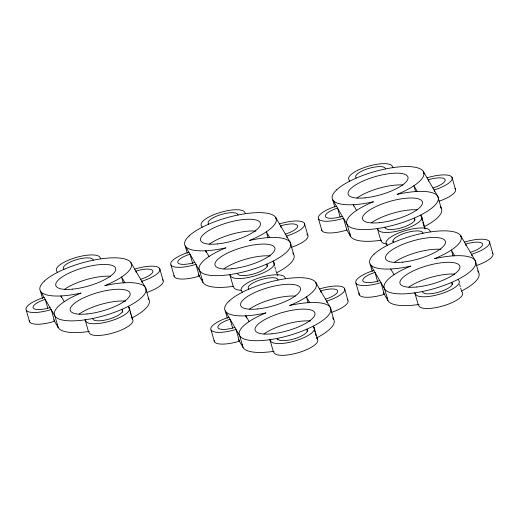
<?xml version="1.0" encoding="UTF-8"?>
<svg xmlns="http://www.w3.org/2000/svg" width="519" height="519" viewBox="0 0 519 519"><rect width="100%" height="100%" fill="white"/><g stroke="black" fill="none" stroke-linecap="round" stroke-linejoin="round"><path stroke-width="0.78" d="M440.456 206.886L440.689 207.282M440.916 207.678L441.15 208.074L437.783 196.344L423.335 171.51L423.965 173.716M477.655 270.795L477.889 271.19M478.349 271.982L478.576 272.378L475.216 260.642L460.762 235.814L461.183 237.28M417.237 191.466L413.909 185.75L415.596 191.615M454.67 255.77L451.342 250.048L453.022 255.912M393.123 167.598L392.208 166.035A22.758 6.916 -16 0 0 366.965 166.651A22.758 6.916 -16 0 0 348.885 179.561L349.793 181.131M425.23 228.892A22.758 6.916 -16 0 0 424.996 228.315L421.636 216.585L420.721 215.015L421.35 217.214M430.549 231.902L429.641 230.332A22.758 6.916 -16 0 0 404.398 230.949A22.758 6.916 -16 0 0 386.311 243.865L387.219 245.429M458.154 279.319L459.062 280.883A22.758 6.916 -16 0 1 440.975 293.799A22.758 6.916 -16 0 1 415.732 294.416L414.824 292.846L418.184 304.582L419.099 306.145A22.758 6.916 -16 0 0 444.342 305.529A22.758 6.916 -16 0 0 462.429 292.619L461.631 291.243M424.257 227.043L424.996 228.315M385.649 168.902L385.241 168.208A15.434 4.69 -16 0 0 368.12 168.623A15.434 4.69 -16 0 0 355.852 177.388L356.255 178.082M423.076 233.206L422.667 232.512A15.434 4.69 -16 0 0 405.547 232.927A15.434 4.69 -16 0 0 393.279 241.685L393.687 242.386M384.871 227.238L385.273 227.932A15.434 4.69 -16 0 0 402.4 227.517A15.434 4.69 -16 0 0 414.662 218.758L414.259 218.064L414.889 220.264M422.297 291.542L422.706 292.236A15.434 4.69 -16 0 0 439.827 291.821A15.434 4.69 -16 0 0 452.094 283.063L451.686 282.362L452.321 284.568M356.605 210.396L353.277 204.681L353.699 206.147M390.703 268.978L394.031 274.7M346.426 229.288L350.546 236.366L347.185 224.63L332.731 199.802L334.833 207.133M383.281 292.599L383.496 292.969M383.781 293.462L387.978 300.663L384.611 288.934L370.157 264.106L372.259 271.437M332.977 318.011L333.211 318.407M333.438 318.802L333.672 319.198A47.586 14.467 -16 0 1 316.609 337.869M292.891 252.961L293.585 254.148L290.218 242.418L275.771 217.591L276.192 219.057M309.759 302.59L306.431 296.868L308.111 302.739M269.672 237.54L266.344 231.824L268.031 237.689M285.645 278.722L284.73 277.159A22.758 6.916 -16 0 0 259.487 277.769A22.758 6.916 -16 0 0 241.4 290.685L242.315 292.249M314.157 327.703A22.758 6.916 -16 0 1 296.07 340.62A22.758 6.916 -16 0 1 270.827 341.236L269.912 339.666L273.279 351.402L274.188 352.965A22.758 6.916 -16 0 0 299.431 352.349A22.758 6.916 -16 0 0 317.518 339.439L314.157 327.703L313.242 326.14L313.872 328.339M245.558 213.672L244.65 212.109A22.758 6.916 -16 0 0 219.401 212.725A22.758 6.916 -16 0 0 201.32 225.635L202.228 227.205M316.837 338.265L317.518 339.439M276.867 273.409L277.431 274.389A22.758 6.916 -16 0 1 277.723 275.621M278.165 280.026L277.762 279.332A15.434 4.69 -16 0 0 260.642 279.747A15.434 4.69 -16 0 0 248.374 288.512L248.776 289.206M238.085 214.976L237.676 214.282A15.434 4.69 -16 0 0 220.556 214.704A15.434 4.69 -16 0 0 208.288 223.462L208.69 224.156M237.306 273.312L237.708 274.013A15.434 4.69 -16 0 0 254.835 273.591A15.434 4.69 -16 0 0 267.103 264.833L266.695 264.139L267.324 266.338M249.126 321.521L245.798 315.805L246.428 318.004M209.04 256.47L205.712 250.755L206.134 252.221M238.513 339.666L238.805 340.159M239.019 340.535L243.067 347.49L239.707 335.754L225.252 310.926L227.354 318.257M198.505 274.739L198.861 275.362M199.004 275.608L202.981 282.44L199.62 270.704L185.166 245.876L187.268 253.207M148.149 298.153L148.382 298.548M148.609 298.944L148.843 299.346A47.586 14.467 -16 0 1 131.781 318.017L131.145 315.818M124.93 282.732L121.602 277.016L123.282 282.881M100.816 258.871L99.901 257.301A22.758 6.916 -16 0 0 74.658 257.917A22.758 6.916 -16 0 0 56.571 270.834L57.486 272.397M129.328 307.851A22.758 6.916 -16 0 1 111.241 320.768A22.758 6.916 -16 0 1 85.998 321.378L85.084 319.814L88.451 331.544L89.359 333.114A22.758 6.916 -16 0 0 114.602 332.497A22.758 6.916 -16 0 0 132.689 319.581L129.328 307.851L128.414 306.288L129.672 310.686M132.06 318.504L132.689 319.581M93.336 260.175L92.933 259.481A15.434 4.69 -16 0 0 75.813 259.896A15.434 4.69 -16 0 0 63.545 268.654L63.947 269.348M92.564 318.51L92.966 319.204A15.434 4.69 -16 0 0 110.086 318.789A15.434 4.69 -16 0 0 122.354 310.025L121.952 309.33L122.795 312.263M64.298 301.669L60.97 295.947L61.391 297.413M53.684 319.814L54.047 320.431M54.261 320.8L58.238 327.632L54.878 315.902L40.424 291.068L42.526 298.406M464.447 242.152A22.492 6.838 -16 0 1 489.398 241.543L492.765 253.278M427.02 177.848A22.492 6.838 -16 0 1 451.971 177.245L455.338 188.974M471.946 255.776L471.524 254.31A22.492 6.838 -16 0 0 489.398 241.543M466.023 245.597L465.601 244.131A15.168 4.613 -16 0 1 482.43 243.722A15.168 4.613 -16 0 1 470.376 252.331M434.52 191.472L434.098 190.006A22.492 6.838 -16 0 0 451.971 177.245M459.62 284.451L460.256 286.65M460.671 288.116L461.307 290.316M428.59 181.293L428.175 179.827A15.168 4.613 -16 0 1 445.004 179.418A15.168 4.613 -16 0 1 432.943 188.027M421.772 218.681L422.408 220.88M422.823 222.346L424.088 226.751A47.586 14.467 -16 0 0 440.183 206.867M377.521 281.22L374.997 272.417A15.168 4.613 -16 0 0 362.943 281.026A15.168 4.613 -16 0 0 379.772 280.617M340.094 216.916L337.571 208.119A15.168 4.613 -16 0 0 325.517 216.728A15.168 4.613 -16 0 0 342.345 216.319M373.849 270.438A22.492 6.838 -16 0 0 355.976 283.205L359.336 294.935M319.542 288.973A22.492 6.838 -16 0 1 344.493 288.363L347.853 300.099M336.422 206.14A22.492 6.838 -16 0 0 318.543 218.901L321.91 230.637M333.672 319.198L330.305 307.469L315.85 282.634L316.486 284.834M279.456 223.923A22.492 6.838 -16 0 1 304.406 223.319L307.773 235.049M327.035 302.596L326.62 301.13A22.492 6.838 -16 0 0 344.493 288.363M321.112 292.418L320.69 290.951A15.168 4.613 -16 0 1 337.525 290.543A15.168 4.613 -16 0 1 325.465 299.152M314.293 329.805L314.923 332.004M315.344 333.47L315.974 335.67M286.955 237.546L286.533 236.08A22.492 6.838 -16 0 0 304.406 223.319M281.032 227.367L280.61 225.901A15.168 4.613 -16 0 1 297.439 225.493A15.168 4.613 -16 0 1 285.379 234.101M307.41 331.388L306.781 329.189L307.183 329.883A15.434 4.69 -16 0 1 294.915 338.641A15.434 4.69 -16 0 1 277.795 339.056L277.393 338.362L277.808 339.828M274.421 265.488L273.156 261.089L274.071 262.659A22.758 6.916 -16 0 1 255.984 275.57A22.758 6.916 -16 0 1 230.741 276.186L229.833 274.622L233.193 286.352L234.108 287.915A22.758 6.916 -16 0 0 241.205 290.283M274.843 266.954L275.472 269.16M275.894 270.626L276.523 272.825A47.586 14.467 -16 0 0 293.164 253.532M232.616 328.04L230.092 319.243A15.168 4.613 -16 0 0 218.032 327.852A15.168 4.613 -16 0 0 234.867 327.437M192.737 263.723L190.006 254.193A15.168 4.613 -16 0 0 177.952 262.802A15.168 4.613 -16 0 0 194.781 262.393M228.937 317.265A22.492 6.838 -16 0 0 211.064 330.026L214.431 341.755M188.858 252.215A22.492 6.838 -16 0 0 170.978 264.975L174.345 276.711M134.713 269.121A22.492 6.838 -16 0 1 159.664 268.511L163.024 280.241M148.843 299.346L145.476 287.61L131.022 262.783L131.443 264.249M142.206 282.738L141.791 281.272A22.492 6.838 -16 0 0 159.664 268.511M136.283 272.566L135.861 271.1A15.168 4.613 -16 0 1 152.696 270.684A15.168 4.613 -16 0 1 140.636 279.293M130.094 312.153L130.73 314.352M47.787 308.182L45.263 299.385A15.168 4.613 -16 0 0 33.203 307.994A15.168 4.613 -16 0 0 50.038 307.585M44.109 297.406A22.492 6.838 -16 0 0 26.235 310.174L29.602 321.903M321.624 229.417A22.492 6.838 -16 0 0 346.861 230.027L343.494 218.298A22.492 6.838 -16 0 1 318.543 218.901M381.686 240.141A47.586 14.467 -16 0 1 349.968 233.505M356.994 197.986A31.114 9.459 -16 0 1 402.802 184.985M371.442 222.813A31.114 9.459 -16 0 1 417.25 209.819M454.929 188.455A22.492 6.838 -16 0 1 439.372 201.113M393.454 241.27A15.434 4.69 -16 0 1 392.364 241.199M387.161 244.105A22.758 6.916 -16 0 1 381.673 241.841L380.758 240.278L377.391 228.548L378.306 230.112A22.758 6.916 -16 0 0 403.548 229.495A22.758 6.916 -16 0 0 421.636 216.585M359.193 293.008A22.492 6.838 -16 0 0 384.287 294.331L380.927 282.596A22.492 6.838 -16 0 1 355.976 283.205M478.155 271.761A47.586 14.467 -16 0 1 461.514 291.049M419.112 304.439A47.586 14.467 -16 0 1 387.395 297.809M394.421 262.283A31.114 9.459 -16 0 1 440.936 249.347M408.875 287.117A31.114 9.459 -16 0 1 454.683 274.116M492.362 252.759A22.492 6.838 -16 0 1 476.799 265.417M174.06 275.492A22.492 6.838 -16 0 0 199.296 276.102L195.929 264.372A22.492 6.838 -16 0 1 170.978 264.975M233.654 286.287A47.586 14.467 -16 0 1 202.404 279.579M209.429 244.06A31.114 9.459 -16 0 1 255.945 231.124M223.877 268.887A31.114 9.459 -16 0 1 270.399 255.951M306.768 234.056A22.492 6.838 -16 0 1 291.808 247.187M214.146 340.542A22.492 6.838 -16 0 0 239.382 341.152L236.015 329.416A22.492 6.838 -16 0 1 211.064 330.026M274.201 351.266A47.586 14.467 -16 0 1 242.483 344.629M332.705 317.991A47.586 14.467 -16 0 1 333.243 318.582M249.509 309.11A31.114 9.459 -16 0 1 295.324 296.109M263.963 333.938A31.114 9.459 -16 0 1 310.485 321.002M347.451 299.58A22.492 6.838 -16 0 1 331.894 312.237M29.317 320.684A22.492 6.838 -16 0 0 54.553 321.293L51.186 309.564A22.492 6.838 -16 0 1 26.235 310.174M89.372 331.407A47.586 14.467 -16 0 1 57.654 324.771M64.68 289.252A31.114 9.459 -16 0 1 110.495 276.257M79.135 314.079A31.114 9.459 -16 0 1 125.656 301.143M162.622 279.722A22.492 6.838 -16 0 1 147.065 292.379M336.643 189.857A47.586 14.467 -16 0 0 373.44 201.761A47.586 14.467 -16 0 0 359.693 229.45A47.586 14.467 -16 0 0 433.871 206.29A47.586 14.467 -16 0 0 397.074 194.385A47.586 14.467 -16 0 0 410.827 166.696A47.586 14.467 -16 0 0 336.643 189.857M364.98 197.856A31.114 9.459 -16 0 0 407.973 177.2A31.114 9.459 -16 0 0 361.146 181.916A31.114 9.459 -16 0 0 364.98 197.856M379.428 222.683A31.114 9.459 -16 0 0 422.427 202.034A31.114 9.459 -16 0 0 375.6 206.744A31.114 9.459 -16 0 0 379.428 222.683M374.069 254.154A47.586 14.467 -16 0 0 410.873 266.065A47.586 14.467 -16 0 0 397.119 293.754A47.586 14.467 -16 0 0 471.297 270.594A47.586 14.467 -16 0 0 434.5 258.683A47.586 14.467 -16 0 0 448.254 230.994A47.586 14.467 -16 0 0 374.069 254.154M402.407 262.16A31.114 9.459 -16 0 0 445.399 241.504A31.114 9.459 -16 0 0 398.573 246.214A31.114 9.459 -16 0 0 402.407 262.16M416.861 286.988A31.114 9.459 -16 0 0 459.853 266.331A31.114 9.459 -16 0 0 413.027 271.041A31.114 9.459 -16 0 0 416.861 286.988M189.078 235.931A47.586 14.467 -16 0 0 225.875 247.835A47.586 14.467 -16 0 0 212.128 275.524A47.586 14.467 -16 0 0 286.306 252.364A47.586 14.467 -16 0 0 249.509 240.459A47.586 14.467 -16 0 0 263.263 212.771A47.586 14.467 -16 0 0 189.078 235.931M217.416 243.93A31.114 9.459 -16 0 0 260.408 223.274A31.114 9.459 -16 0 0 213.581 227.99A31.114 9.459 -16 0 0 217.416 243.93M231.87 268.764A31.114 9.459 -16 0 0 274.862 248.108A31.114 9.459 -16 0 0 228.036 252.818A31.114 9.459 -16 0 0 231.87 268.764M229.164 300.981A47.586 14.467 -16 0 0 265.962 312.886A47.586 14.467 -16 0 0 252.215 340.574A47.586 14.467 -16 0 0 326.393 317.414A47.586 14.467 -16 0 0 289.596 305.509A47.586 14.467 -16 0 0 303.343 277.814A47.586 14.467 -16 0 0 229.164 300.981M257.502 308.98A31.114 9.459 -16 0 0 300.495 288.324A31.114 9.459 -16 0 0 253.668 293.034A31.114 9.459 -16 0 0 257.502 308.98M271.95 333.808A31.114 9.459 -16 0 0 314.942 313.158A31.114 9.459 -16 0 0 268.115 317.868A31.114 9.459 -16 0 0 271.95 333.808M44.336 281.123A47.586 14.467 -16 0 0 81.133 293.027A47.586 14.467 -16 0 0 67.386 320.723A47.586 14.467 -16 0 0 141.564 297.556A47.586 14.467 -16 0 0 104.767 285.651A47.586 14.467 -16 0 0 118.514 257.962A47.586 14.467 -16 0 0 44.336 281.123M72.673 289.128A31.114 9.459 -16 0 0 115.666 268.472A31.114 9.459 -16 0 0 68.839 273.182A31.114 9.459 -16 0 0 72.673 289.128M87.121 313.956A31.114 9.459 -16 0 0 130.113 293.3A31.114 9.459 -16 0 0 83.287 298.01A31.114 9.459 -16 0 0 87.121 313.956"/></g></svg>
